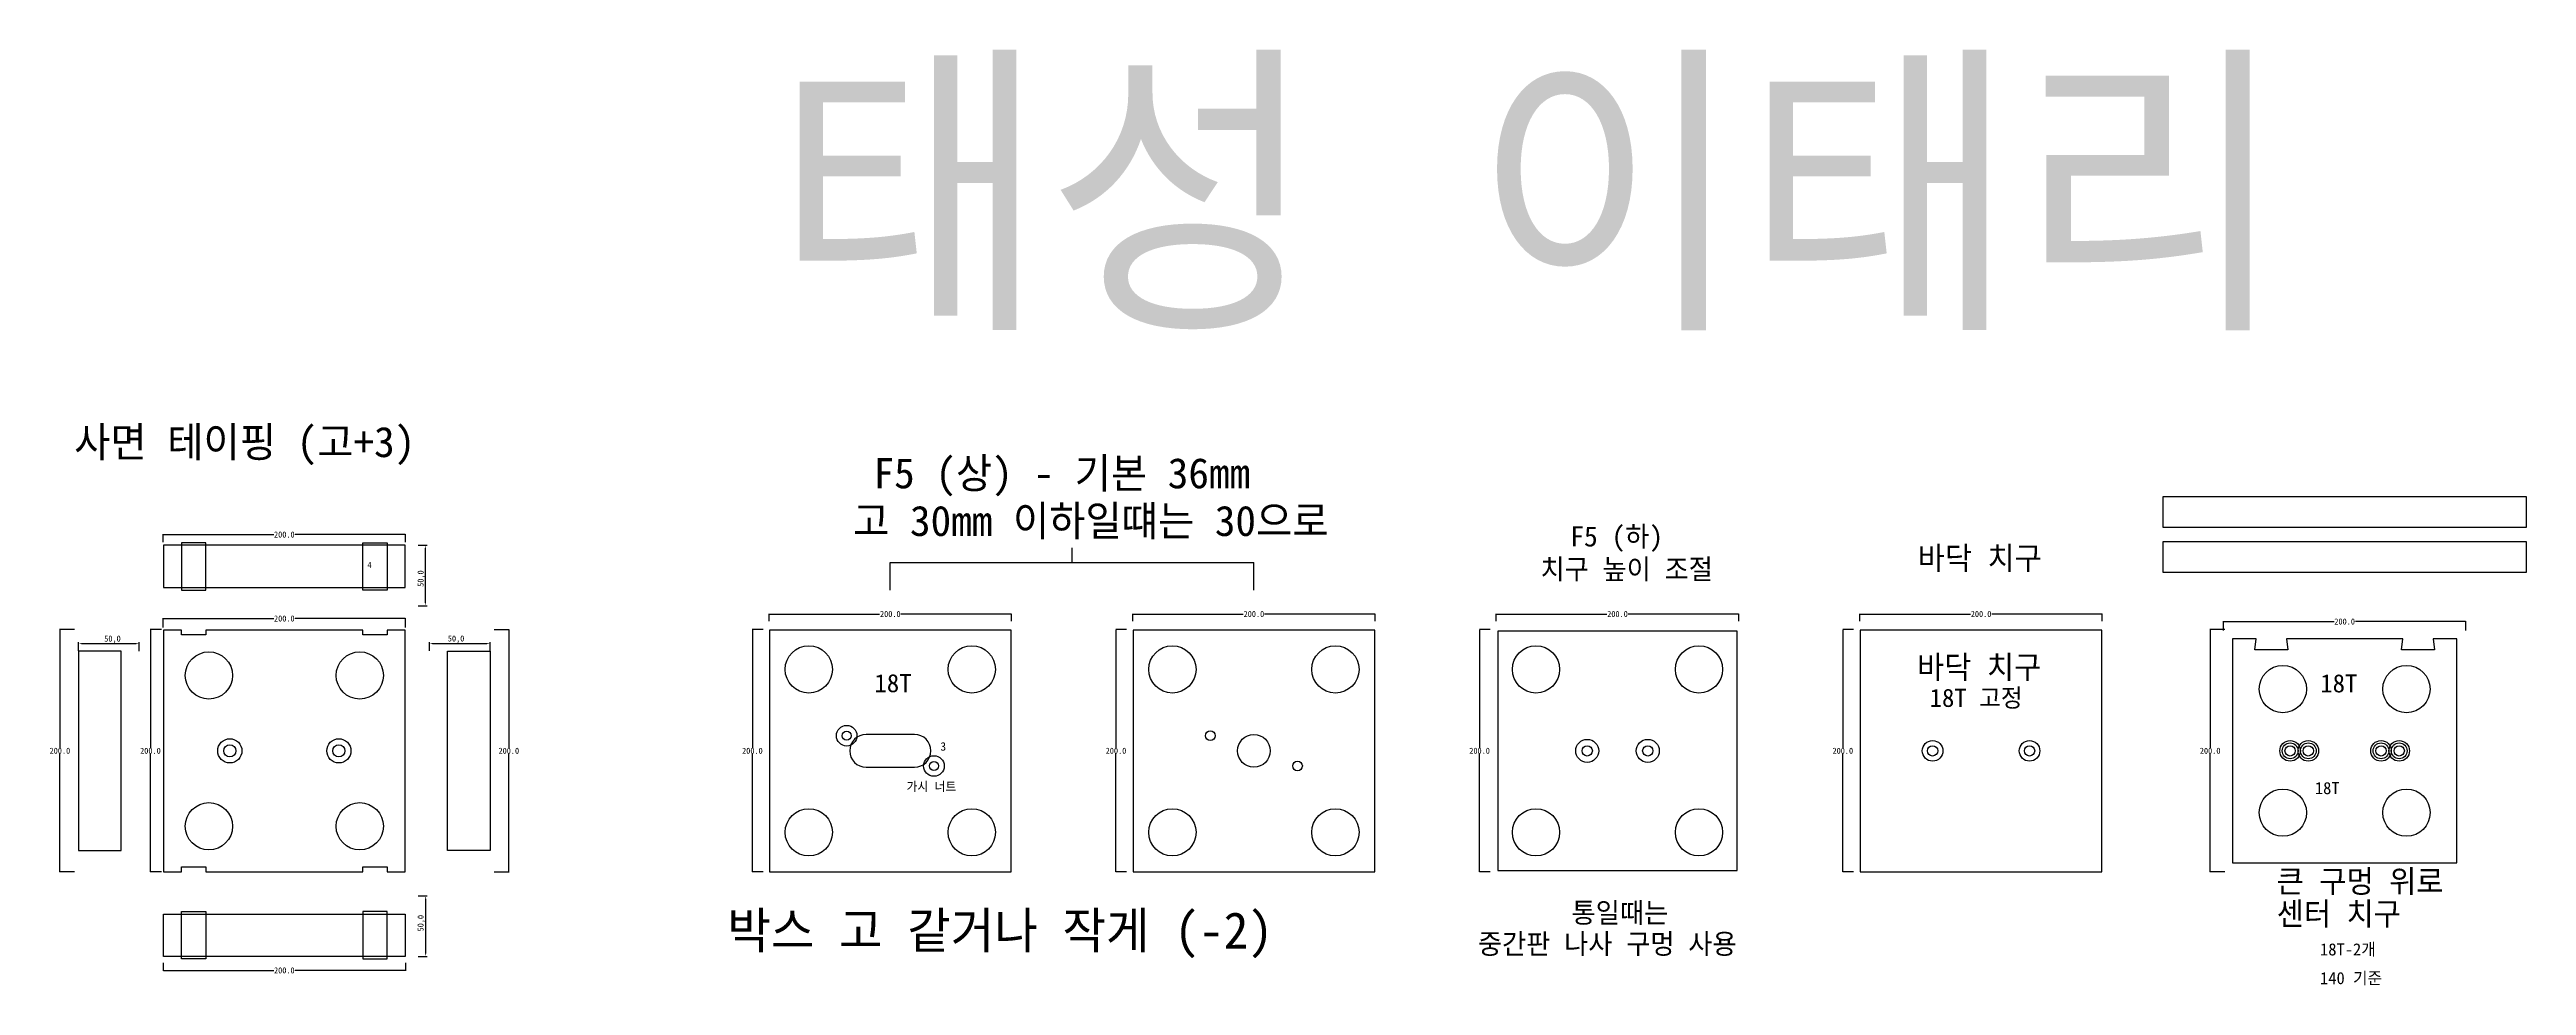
# Model space of a CAD drawing. Header units: millimetres. Extents: x 463 to 2506, y 228 to 1000.
import ezdxf

# ---------------------------------------------------------------- set-up
doc = ezdxf.new("R2010")
doc.units = ezdxf.units.MM
for name, color, linetype in [('TEXT', 7, 'Continuous'), ('볼트 구멍', 7, 'Continuous'), ('치구', 7, 'Continuous'), ('치수', 7, 'Continuous')]:
    doc.layers.add(name, color=color, linetype=linetype)
doc.dimstyles.new('ISO-25', dxfattribs={"dimtxt": 2.5, "dimasz": 2.5, "dimexe": 1.25, "dimexo": 0.625, "dimtad": 1, "dimtxsty": 'Standard', "dimcen": 2.5, "dimadec": 0, "dimazin": 0, "dimtfac": 1, "dimtmove": 0, "dimatfit": 3, "dimfxl": 0, "dimarcsym": 0})
doc.dimstyles.get("Standard").update_dxf_attribs({"dimtxt": 7, "dimasz": 0.18, "dimexe": 0.18, "dimexo": 0.0625, "dimgap": 0.09, "dimtad": 0, "dimtih": 1, "dimtoh": 1, "dimdec": 1, "dimzin": 0, "dimdsep": 46, "dimtxsty": 'Standard', "dimcen": 0.09, "dimadec": 0, "dimazin": 0, "dimtfac": 1, "dimtdec": 1, "dimtofl": 0, "dimtmove": 0, "dimatfit": 3, "dimfxl": 0, "dimtolj": 1, "dimtzin": 0, "dimarcsym": 0})

# ---------------------------------------------------------------- blocks, each defined once
blk = doc.blocks.new('*D22')
at = {"layer": 'Defpoints', "color": 0}
for p in [(486.6, 509.8), (486.6, 503.2), (536.6, 503.1)]:
    blk.add_point(p, dxfattribs=at)
at = {"layer": '치수', "color": 0, "lineweight": -2}
for p, q in [((486.6, 503.8), (486.6, 511.1)), ((536.6, 503.7), (536.6, 511.1)), ((534.1, 509.8), (489.1, 509.8))]:
    blk.add_line(p, q, dxfattribs=at)
at = {"layer": '치수', "color": 0}
for points in [[(489.1, 510.2), (489.1, 509.4), (486.6, 509.8)], [(534.1, 510.2), (534.1, 509.4), (536.6, 509.8)]]:
    blk.add_solid(points, dxfattribs=at)
at = {"layer": '치수', "color": 0, "insert": (514.6, 513.4), "char_height": 5, "attachment_point": 5}
blk.add_mtext('50,0', dxfattribs=at)
blk = doc.blocks.new('*D23')
at = {"layer": 'Defpoints', "color": 0}
for p in [(483.2, 521.4), (471.2, 321.4), (483.2, 321.4)]:
    blk.add_point(p, dxfattribs=at)
at = {"layer": '치수', "color": 0, "lineweight": -2}
for p, q in [((483.2, 521.4), (471, 521.4)), ((471.2, 521.2), (471.2, 423.9)), ((471.2, 321.5), (471.2, 418.8)), ((483.2, 321.4), (471, 321.4))]:
    blk.add_line(p, q, dxfattribs=at)
at = {"layer": '치수', "color": 0}
for points in [[(471.1, 521.2), (471.2, 521.2), (471.2, 521.4)], [(471.1, 321.5), (471.2, 321.5), (471.2, 321.4)]]:
    blk.add_solid(points, dxfattribs=at)
at = {"layer": '치수', "color": 0, "insert": (471.2, 421.4), "char_height": 5, "attachment_point": 5}
blk.add_mtext('\\A1;200.0', dxfattribs=at)
blk = doc.blocks.new('*D24')
at = {"layer": 'Defpoints', "color": 0}
for p in [(2156.4, 534.3), (1956.4, 528.5), (2156.4, 528.5)]:
    blk.add_point(p, dxfattribs=at)
at = {"layer": '치수', "color": 0, "lineweight": -2}
for p, q in [((1956.4, 528.5), (1956.4, 534.5)), ((1956.6, 534.3), (2047.6, 534.3)), ((2156.2, 534.3), (2065.2, 534.3)), ((2156.4, 528.5), (2156.4, 534.5))]:
    blk.add_line(p, q, dxfattribs=at)
at = {"layer": '치수', "color": 0}
for points in [[(1956.6, 534.4), (1956.6, 534.3), (1956.4, 534.3)], [(2156.2, 534.4), (2156.2, 534.3), (2156.4, 534.3)]]:
    blk.add_solid(points, dxfattribs=at)
at = {"layer": '치수', "color": 0, "insert": (2056.4, 534.3), "char_height": 5, "attachment_point": 5}
blk.add_mtext('\\A1;200.0', dxfattribs=at)
blk = doc.blocks.new('*D25')
at = {"layer": 'Defpoints', "color": 0}
for p in [(554.9, 521.4), (545.9, 321.4), (554.9, 321.4)]:
    blk.add_point(p, dxfattribs=at)
at = {"layer": '치수', "color": 0, "lineweight": -2}
for p, q in [((554.9, 521.4), (545.7, 521.4)), ((545.9, 521.2), (545.9, 423.9)), ((545.9, 321.5), (545.9, 418.8)), ((554.9, 321.4), (545.7, 321.4))]:
    blk.add_line(p, q, dxfattribs=at)
at = {"layer": '치수', "color": 0}
for points in [[(545.8, 521.2), (545.9, 521.2), (545.9, 521.4)], [(545.8, 321.5), (545.9, 321.5), (545.9, 321.4)]]:
    blk.add_solid(points, dxfattribs=at)
at = {"layer": '치수', "color": 0, "insert": (545.9, 421.4), "char_height": 5, "attachment_point": 5}
blk.add_mtext('\\A1;200.0', dxfattribs=at)
blk = doc.blocks.new('*D26')
at = {"layer": 'Defpoints', "color": 0}
for p in [(1051.5, 521.4), (1042.6, 321.4), (1051.5, 321.4)]:
    blk.add_point(p, dxfattribs=at)
at = {"layer": '치수', "color": 0, "lineweight": -2}
for p, q in [((1051.4, 521.4), (1042.4, 521.4)), ((1042.6, 521.2), (1042.6, 423.9)), ((1042.6, 321.5), (1042.6, 418.8)), ((1051.4, 321.4), (1042.4, 321.4))]:
    blk.add_line(p, q, dxfattribs=at)
at = {"layer": '치수', "color": 0}
for points in [[(1042.6, 521.2), (1042.6, 521.2), (1042.6, 521.4)], [(1042.6, 321.5), (1042.6, 321.5), (1042.6, 321.4)]]:
    blk.add_solid(points, dxfattribs=at)
at = {"layer": '치수', "color": 0, "insert": (1042.6, 421.4), "char_height": 5, "attachment_point": 5}
blk.add_mtext('\\A1;200.0', dxfattribs=at)
blk = doc.blocks.new('*D27')
at = {"layer": 'Defpoints', "color": 0}
for p in [(829.5, 521.4), (829.5, 321.4), (841.6, 321.4)]:
    blk.add_point(p, dxfattribs=at)
at = {"layer": '치수', "color": 0, "lineweight": -2}
for p, q in [((829.6, 521.4), (841.8, 521.4)), ((841.6, 521.2), (841.6, 423.9)), ((841.6, 321.5), (841.6, 418.8)), ((829.6, 321.4), (841.8, 321.4))]:
    blk.add_line(p, q, dxfattribs=at)
at = {"layer": '치수', "color": 0}
for points in [[(841.6, 521.2), (841.6, 521.2), (841.6, 521.4)], [(841.6, 321.5), (841.6, 321.5), (841.6, 321.4)]]:
    blk.add_solid(points, dxfattribs=at)
at = {"layer": '치수', "color": 0, "insert": (841.6, 421.4), "char_height": 5, "attachment_point": 5}
blk.add_mtext('\\A1;200.0', dxfattribs=at)
blk = doc.blocks.new('*D28')
at = {"layer": 'Defpoints', "color": 0}
for p in [(556.4, 246.5), (756.4, 246.5), (756.4, 240.1)]:
    blk.add_point(p, dxfattribs=at)
at = {"layer": '치수', "color": 0, "lineweight": -2}
for p, q in [((556.4, 246.4), (556.4, 239.9)), ((756.4, 246.4), (756.4, 239.9)), ((556.6, 240.1), (647.6, 240.1)), ((756.2, 240.1), (665.2, 240.1))]:
    blk.add_line(p, q, dxfattribs=at)
at = {"layer": '치수', "color": 0}
for points in [[(556.6, 240.1), (556.6, 240.1), (556.4, 240.1)], [(756.2, 240.1), (756.2, 240.1), (756.4, 240.1)]]:
    blk.add_solid(points, dxfattribs=at)
at = {"layer": '치수', "color": 0, "insert": (656.4, 240.1), "char_height": 5, "attachment_point": 5}
blk.add_mtext('\\A1;200.0', dxfattribs=at)
blk = doc.blocks.new('*D29')
at = {"layer": 'Defpoints', "color": 0}
for p in [(766.1, 301.6), (766.1, 251.6), (773, 251.6)]:
    blk.add_point(p, dxfattribs=at)
at = {"layer": '치수', "color": 0, "lineweight": -2}
for p, q in [((766.7, 301.6), (774.2, 301.6)), ((773, 299.1), (773, 254.1)), ((766.7, 251.6), (774.2, 251.6))]:
    blk.add_line(p, q, dxfattribs=at)
at = {"layer": '치수', "color": 0}
for points in [[(772.6, 299.1), (773.4, 299.1), (773, 301.6)], [(772.6, 254.1), (773.4, 254.1), (773, 251.6)]]:
    blk.add_solid(points, dxfattribs=at)
at = {"layer": '치수', "color": 0, "insert": (769.4, 279.1), "char_height": 5, "attachment_point": 5, "rotation": 90}
blk.add_mtext('50,0', dxfattribs=at)
blk = doc.blocks.new('*D30')
at = {"layer": 'Defpoints', "color": 0}
for p in [(556.4, 523.2), (756.4, 530.6), (756.4, 523.2)]:
    blk.add_point(p, dxfattribs=at)
at = {"layer": '치수', "color": 0, "lineweight": -2}
for p, q in [((556.4, 523.2), (556.4, 530.8)), ((556.6, 530.6), (647.6, 530.6)), ((756.2, 530.6), (665.2, 530.6)), ((756.4, 523.2), (756.4, 530.8))]:
    blk.add_line(p, q, dxfattribs=at)
at = {"layer": '치수', "color": 0}
for points in [[(556.6, 530.6), (556.6, 530.5), (556.4, 530.6)], [(756.2, 530.6), (756.2, 530.5), (756.4, 530.6)]]:
    blk.add_solid(points, dxfattribs=at)
at = {"layer": '치수', "color": 0, "insert": (656.4, 530.6), "char_height": 5, "attachment_point": 5}
blk.add_mtext('\\A1;200.0', dxfattribs=at)
blk = doc.blocks.new('*D31')
at = {"layer": 'Defpoints', "color": 0}
for p in [(556.4, 593.5), (756.4, 599.9), (756.4, 593.5)]:
    blk.add_point(p, dxfattribs=at)
at = {"layer": '치수', "color": 0, "lineweight": -2}
for p, q in [((556.4, 593.6), (556.4, 600.1)), ((556.6, 599.9), (647.6, 599.9)), ((756.2, 599.9), (665.2, 599.9)), ((756.4, 593.6), (756.4, 600.1))]:
    blk.add_line(p, q, dxfattribs=at)
at = {"layer": '치수', "color": 0}
for points in [[(556.6, 600), (556.6, 599.9), (556.4, 599.9)], [(756.2, 600), (756.2, 599.9), (756.4, 599.9)]]:
    blk.add_solid(points, dxfattribs=at)
at = {"layer": '치수', "color": 0, "insert": (656.4, 599.9), "char_height": 5, "attachment_point": 5}
blk.add_mtext('\\A1;200.0', dxfattribs=at)
blk = doc.blocks.new('*D32')
at = {"layer": 'Defpoints', "color": 0}
for p in [(776.1, 503.2), (826.1, 509.9), (826.1, 503.2)]:
    blk.add_point(p, dxfattribs=at)
at = {"layer": '치수', "color": 0, "lineweight": -2}
for p, q in [((776.1, 503.8), (776.1, 511.2)), ((826.1, 503.8), (826.1, 511.2)), ((778.6, 509.9), (823.6, 509.9))]:
    blk.add_line(p, q, dxfattribs=at)
at = {"layer": '치수', "color": 0}
for points in [[(778.6, 510.3), (778.6, 509.5), (776.1, 509.9)], [(823.6, 510.3), (823.6, 509.5), (826.1, 509.9)]]:
    blk.add_solid(points, dxfattribs=at)
at = {"layer": '치수', "color": 0, "insert": (798.1, 513.5), "char_height": 5, "attachment_point": 5}
blk.add_mtext('50,0', dxfattribs=at)
blk = doc.blocks.new('*D33')
at = {"layer": 'Defpoints', "color": 0}
for p in [(766.1, 591.1), (773, 591.1), (766.1, 541.1)]:
    blk.add_point(p, dxfattribs=at)
at = {"layer": '치수', "color": 0, "lineweight": -2}
for p, q in [((766.7, 591.1), (774.2, 591.1)), ((773, 543.6), (773, 588.6)), ((766.7, 541.1), (774.2, 541.1))]:
    blk.add_line(p, q, dxfattribs=at)
at = {"layer": '치수', "color": 0}
for points in [[(772.6, 588.6), (773.4, 588.6), (773, 591.1)], [(772.6, 543.6), (773.4, 543.6), (773, 541.1)]]:
    blk.add_solid(points, dxfattribs=at)
at = {"layer": '치수', "color": 0, "insert": (769.4, 563.6), "char_height": 5, "attachment_point": 5, "rotation": 90}
blk.add_mtext('50,0', dxfattribs=at)
blk = doc.blocks.new('*D34')
at = {"layer": 'Defpoints', "color": 0}
for p in [(1256.4, 534.3), (1056.4, 528.5), (1256.4, 528.5)]:
    blk.add_point(p, dxfattribs=at)
at = {"layer": '치수', "color": 0, "lineweight": -2}
for p, q in [((1056.4, 528.5), (1056.4, 534.5)), ((1056.6, 534.3), (1147.6, 534.3)), ((1256.2, 534.3), (1165.2, 534.3)), ((1256.4, 528.5), (1256.4, 534.5))]:
    blk.add_line(p, q, dxfattribs=at)
at = {"layer": '치수', "color": 0}
for points in [[(1056.6, 534.4), (1056.6, 534.3), (1056.4, 534.3)], [(1256.2, 534.4), (1256.2, 534.3), (1256.4, 534.3)]]:
    blk.add_solid(points, dxfattribs=at)
at = {"layer": '치수', "color": 0, "insert": (1156.4, 534.3), "char_height": 5, "attachment_point": 5}
blk.add_mtext('\\A1;200.0', dxfattribs=at)
blk = doc.blocks.new('*D35')
at = {"layer": 'Defpoints', "color": 0}
for p in [(1951.3, 521.4), (1942.3, 321.4), (1951.3, 321.4)]:
    blk.add_point(p, dxfattribs=at)
at = {"layer": '치수', "color": 0, "lineweight": -2}
for p, q in [((1951.2, 521.4), (1942.2, 521.4)), ((1942.3, 521.2), (1942.3, 423.9)), ((1942.3, 321.5), (1942.3, 418.8)), ((1951.2, 321.4), (1942.2, 321.4))]:
    blk.add_line(p, q, dxfattribs=at)
at = {"layer": '치수', "color": 0}
for points in [[(1942.3, 521.2), (1942.4, 521.2), (1942.3, 521.4)], [(1942.3, 321.5), (1942.4, 321.5), (1942.3, 321.4)]]:
    blk.add_solid(points, dxfattribs=at)
at = {"layer": '치수', "color": 0, "insert": (1942.3, 421.4), "char_height": 5, "attachment_point": 5}
blk.add_mtext('\\A1;200.0', dxfattribs=at)
blk = doc.blocks.new('*D36')
at = {"layer": 'Defpoints', "color": 0}
for p in [(1351.5, 521.4), (1342.6, 321.4), (1351.5, 321.4)]:
    blk.add_point(p, dxfattribs=at)
at = {"layer": '치수', "color": 0, "lineweight": -2}
for p, q in [((1351.4, 521.4), (1342.4, 521.4)), ((1342.6, 521.2), (1342.6, 423.9)), ((1342.6, 321.5), (1342.6, 418.8)), ((1351.4, 321.4), (1342.4, 321.4))]:
    blk.add_line(p, q, dxfattribs=at)
at = {"layer": '치수', "color": 0}
for points in [[(1342.6, 521.2), (1342.6, 521.2), (1342.6, 521.4)], [(1342.6, 321.5), (1342.6, 321.5), (1342.6, 321.4)]]:
    blk.add_solid(points, dxfattribs=at)
at = {"layer": '치수', "color": 0, "insert": (1342.6, 421.4), "char_height": 5, "attachment_point": 5}
blk.add_mtext('\\A1;200.0', dxfattribs=at)
blk = doc.blocks.new('*D37')
at = {"layer": 'Defpoints', "color": 0}
for p in [(1651.5, 521.4), (1642.6, 321.4), (1651.5, 321.4)]:
    blk.add_point(p, dxfattribs=at)
at = {"layer": '치수', "color": 0, "lineweight": -2}
for p, q in [((1651.4, 521.4), (1642.4, 521.4)), ((1642.6, 521.2), (1642.6, 423.9)), ((1642.6, 321.5), (1642.6, 418.8)), ((1651.4, 321.4), (1642.4, 321.4))]:
    blk.add_line(p, q, dxfattribs=at)
at = {"layer": '치수', "color": 0}
for points in [[(1642.6, 521.2), (1642.6, 521.2), (1642.6, 521.4)], [(1642.6, 321.5), (1642.6, 321.5), (1642.6, 321.4)]]:
    blk.add_solid(points, dxfattribs=at)
at = {"layer": '치수', "color": 0, "insert": (1642.6, 421.4), "char_height": 5, "attachment_point": 5}
blk.add_mtext('\\A1;200.0', dxfattribs=at)
blk = doc.blocks.new('*D38')
at = {"layer": 'Defpoints', "color": 0}
for p in [(1856.4, 534.3), (1656.4, 528.5), (1856.4, 528.5)]:
    blk.add_point(p, dxfattribs=at)
at = {"layer": '치수', "color": 0, "lineweight": -2}
for p, q in [((1656.4, 528.5), (1656.4, 534.5)), ((1656.6, 534.3), (1747.6, 534.3)), ((1856.2, 534.3), (1765.2, 534.3)), ((1856.4, 528.5), (1856.4, 534.5))]:
    blk.add_line(p, q, dxfattribs=at)
at = {"layer": '치수', "color": 0}
for points in [[(1656.6, 534.4), (1656.6, 534.3), (1656.4, 534.3)], [(1856.2, 534.4), (1856.2, 534.3), (1856.4, 534.3)]]:
    blk.add_solid(points, dxfattribs=at)
at = {"layer": '치수', "color": 0, "insert": (1756.4, 534.3), "char_height": 5, "attachment_point": 5}
blk.add_mtext('\\A1;200.0', dxfattribs=at)
blk = doc.blocks.new('*D39')
at = {"layer": 'Defpoints', "color": 0}
for p in [(1556.4, 534.3), (1356.4, 528.5), (1556.4, 528.5)]:
    blk.add_point(p, dxfattribs=at)
at = {"layer": '치수', "color": 0, "lineweight": -2}
for p, q in [((1356.4, 528.5), (1356.4, 534.5)), ((1356.6, 534.3), (1447.6, 534.3)), ((1556.2, 534.3), (1465.2, 534.3)), ((1556.4, 528.5), (1556.4, 534.5))]:
    blk.add_line(p, q, dxfattribs=at)
at = {"layer": '치수', "color": 0}
for points in [[(1356.6, 534.4), (1356.6, 534.3), (1356.4, 534.3)], [(1556.2, 534.4), (1556.2, 534.3), (1556.4, 534.3)]]:
    blk.add_solid(points, dxfattribs=at)
at = {"layer": '치수', "color": 0, "insert": (1456.4, 534.3), "char_height": 5, "attachment_point": 5}
blk.add_mtext('\\A1;200.0', dxfattribs=at)
blk = doc.blocks.new('*D40')
at = {"layer": 'Defpoints', "color": 0}
for p in [(2257.4, 521.4), (2245.4, 321.4), (2257.4, 321.4)]:
    blk.add_point(p, dxfattribs=at)
at = {"layer": '치수', "color": 0, "lineweight": -2}
for p, q in [((2257.4, 521.4), (2245.2, 521.4)), ((2245.4, 521.2), (2245.4, 423.9)), ((2245.4, 321.5), (2245.4, 418.8)), ((2257.4, 321.4), (2245.2, 321.4))]:
    blk.add_line(p, q, dxfattribs=at)
at = {"layer": '치수', "color": 0}
for points in [[(2245.3, 521.2), (2245.4, 521.2), (2245.4, 521.4)], [(2245.3, 321.5), (2245.4, 321.5), (2245.4, 321.4)]]:
    blk.add_solid(points, dxfattribs=at)
at = {"layer": '치수', "color": 0, "insert": (2245.4, 421.4), "char_height": 5, "attachment_point": 5}
blk.add_mtext('\\A1;200.0', dxfattribs=at)
blk = doc.blocks.new('*D41')
at = {"layer": 'Defpoints', "color": 0}
for p in [(2256.4, 520.7), (2456.4, 528.1), (2456.4, 520.7)]:
    blk.add_point(p, dxfattribs=at)
at = {"layer": '치수', "color": 0, "lineweight": -2}
for p, q in [((2256.4, 520.7), (2256.4, 528.3)), ((2256.6, 528.1), (2347.6, 528.1)), ((2456.2, 528.1), (2365.2, 528.1)), ((2456.4, 520.7), (2456.4, 528.3))]:
    blk.add_line(p, q, dxfattribs=at)
at = {"layer": '치수', "color": 0}
for points in [[(2256.6, 528.1), (2256.6, 528), (2256.4, 528.1)], [(2456.2, 528.1), (2456.2, 528), (2456.4, 528.1)]]:
    blk.add_solid(points, dxfattribs=at)
at = {"layer": '치수', "color": 0, "insert": (2356.4, 528.1), "char_height": 5, "attachment_point": 5}
blk.add_mtext('\\A1;200.0', dxfattribs=at)

msp = doc.modelspace()

# ---------------------------------------------------------------- linework, layer by layer
at = {"layer": 'TEXT', "color": 1}
for p, q in [((1156.39, 576.89), (1456.39, 576.89)), ((1156.39, 554.02), (1156.39, 576.89)), ((1306.39, 576.89), (1306.39, 588.92)), ((1456.39, 554.02), (1456.39, 576.89))]:
    msp.add_line(p, q, dxfattribs=at)
at = {"layer": '볼트 구멍', "color": 3}
msp.add_lwpolyline([(1136.39, 407.86), (1176.39, 407.86, 1), (1176.39, 434.86), (1136.39, 434.86, 1)], format="xyb", close=True, dxfattribs=at)
at = {"layer": '볼트 구멍', "color": 2}
for centre in [(611.39, 421.36), (701.39, 421.36)]:
    msp.add_circle(centre, 10, dxfattribs=at)
at = {"layer": '볼트 구멍', "color": 1}
for centre, radius in [((1120.39, 433.86), 8.5), ((2326.39, 421.36), 8.5), ((2386.39, 421.36), 8.5), ((1192.39, 408.86), 8.5), ((2326.39, 421.36), 4.25), ((2386.39, 421.36), 4.25)]:
    msp.add_circle(centre, radius, dxfattribs=at)
at = {"layer": '볼트 구멍', "color": 3}
for centre, radius in [((1120.39, 433.86), 3.75), ((1420.39, 433.86), 4), ((1456.39, 421.36), 13.5), ((2311.39, 421.36), 8.5), ((2401.39, 421.36), 8.5), ((611.39, 421.36), 5), ((701.39, 421.36), 5), ((1192.39, 408.86), 3.75), ((1492.39, 408.86), 4), ((1731.39, 421.36), 4.25), ((1781.39, 421.36), 4.25), ((2016.39, 421.36), 4.25), ((2096.39, 421.36), 4.25), ((2311.39, 421.36), 4.25), ((2401.39, 421.36), 4.25)]:
    msp.add_circle(centre, radius, dxfattribs=at)
at = {"layer": '볼트 구멍', "color": 6}
for centre, radius in [((1731.39, 421.36), 9.5), ((1781.39, 421.36), 9.5), ((2016.39, 421.36), 8.5), ((2096.39, 421.36), 8.5), ((2311.39, 421.36), 6.5), ((2326.39, 421.36), 6.5), ((2386.39, 421.36), 6.5), ((2401.39, 421.36), 6.5)]:
    msp.add_circle(centre, radius, dxfattribs=at)
at = {"layer": '치구'}
for points in [[(2506.39, 630.96), (2206.39, 630.96), (2206.39, 605.96), (2506.39, 605.96)], [(2506.39, 593.9), (2206.39, 593.9), (2206.39, 568.9), (2506.39, 568.9)], [(556.64, 556.11), (756.14, 556.11), (756.14, 591.11), (556.64, 591.11)], [(556.64, 321.61), (571.64, 321.61), (571.64, 325.61), (591.64, 325.61), (591.64, 321.61), (721.14, 321.61), (721.14, 325.61), (741.14, 325.61), (741.14, 321.61), (756.14, 321.61), (756.14, 521.11), (741.14, 521.11), (741.14, 517.11), (721.14, 517.11), (721.14, 521.11), (591.64, 521.11), (591.64, 517.11), (571.64, 517.11), (571.64, 521.11), (556.64, 521.11)], [(1056.64, 521.11), (1056.64, 321.61), (1256.14, 321.61), (1256.14, 521.11)], [(1356.64, 521.11), (1356.64, 321.61), (1556.14, 321.61), (1556.14, 521.11)], [(1657.64, 520.11), (1657.64, 322.61), (1855.14, 322.61), (1855.14, 520.11)], [(1956.64, 521.11), (1956.64, 321.61), (2156.14, 321.61), (2156.14, 521.11)], [(2308.39, 513.86), (2309.39, 504.86), (2282.39, 504.86), (2283.39, 513.86), (2263.89, 513.86), (2263.89, 328.86), (2448.89, 328.86), (2448.89, 513.86), (2429.39, 513.86), (2430.39, 504.86), (2403.39, 504.86), (2404.39, 513.86)], [(521.64, 503.71), (486.64, 503.71), (486.64, 339.01), (521.64, 339.01)], [(791.14, 503.71), (826.14, 503.71), (826.14, 339.01), (791.14, 339.01)], [(556.64, 286.61), (756.14, 286.61), (756.14, 251.61), (556.64, 251.61)]]:
    msp.add_lwpolyline(points, close=True, dxfattribs=at)
at = {"layer": '치구', "color": 1}
for points in [[(571.64, 554.11), (591.64, 554.11), (591.64, 593.1), (571.64, 593.1)], [(741.14, 554.11), (721.14, 554.11), (721.14, 593.1), (741.14, 593.1)], [(571.64, 288.61), (591.64, 288.61), (591.64, 249.61), (571.64, 249.61)], [(741.14, 288.61), (721.14, 288.61), (721.14, 249.61), (741.14, 249.61)]]:
    msp.add_lwpolyline(points, close=True, dxfattribs=at)
at = {"layer": '치구'}
for centre in [(594.14, 483.61), (718.64, 483.61), (1089.14, 488.61), (1223.64, 488.61), (1389.14, 488.61), (1523.64, 488.61), (1689.14, 488.61), (1823.64, 488.61), (2305.39, 472.36), (2407.39, 472.36), (2305.39, 370.36), (2407.39, 370.36), (594.14, 359.11), (718.64, 359.11), (1089.14, 354.11), (1223.64, 354.11), (1389.14, 354.11), (1523.64, 354.11), (1689.14, 354.11), (1823.64, 354.11)]:
    msp.add_circle(centre, 19.5, dxfattribs=at)

# ---------------------------------------------------------------- texts
at = {"layer": 'TEXT', "color": 3, "linetype": 'Continuous'}
msp.add_text('태성 이태리', height=187.5, dxfattribs=at).set_placement((1060.72, 788.82))
at = {"layer": 'TEXT', "linetype": 'Continuous'}
for s, height, p in [('사면 테이핑 (고+3)', 25, (483, 663.87)), ('F5 (하) ', 16.667, (1717.43, 590.07)), ('치구 높이 조절', 16.667, (1692.83, 563)), ('바닥 치구', 18.75, (2004.07, 571.12))]:
    msp.add_text(s, height=height, dxfattribs=at).set_placement(p)
at = {"layer": 'TEXT', "color": 1, "linetype": 'Continuous'}
for s, height, p in [('F5 (상) - 기본 36mm', 25, (1142.53, 638.1)), ('큰 구멍 위로 ', 18.75, (2300.3, 304.28)), ('센터 치구', 18.75, (2300.3, 277.5))]:
    msp.add_text(s, height=height, dxfattribs=at).set_placement(p)
at = {"layer": 'TEXT', "color": 2, "linetype": 'Continuous'}
msp.add_text('고 30mm 이하일떄는 30으로', height=25, dxfattribs=at).set_placement((1125.68, 598.74))
at = {"layer": 'TEXT', "color": 1}
for s, height, p in [('4', 5, (724.96, 572.41)), ('18T', 15, (1143.3, 469.78)), ('18T', 15, (2336.26, 469.63)), ('3', 7, (1197.69, 421.5)), ('가시 너트', 7.5, (1169.83, 388.19)), ('18T', 10, (2331.82, 385.64)), ('박스 고 같거나 작게 (-2)', 30, (1021.94, 258.16)), ('18T-2개', 10, (2336.06, 252.48)), ('140 기준', 10, (2336.06, 228.73))]:
    msp.add_text(s, height=height, dxfattribs=at).set_placement(p)
at = {"layer": 'TEXT', "color": 6, "linetype": 'Continuous'}
for s, height, p in [('바닥 치구', 18.75, (2003.59, 481.15)), ('통일때는', 16.667, (1718.48, 279.45)), ('중간판 나사 구멍 사용', 16.6667, (1641.23, 253.72))]:
    msp.add_text(s, height=height, dxfattribs=at).set_placement(p)
at = {"layer": 'TEXT', "color": 6}
msp.add_text('18T 고정', height=15, dxfattribs=at).set_placement((2013.94, 457.64))

# ---------------------------------------------------------------- dimensions: what is measured, and where the dimension line sits
at = {"layer": '치수', "color": 4}
for base, p1, p2, dimstyle, override, picture, middle in [((756.39, 599.93), (556.39, 593.53), (756.39, 593.53), 'Standard', {"dimtxt": 5}, '*D31', (656.39, 599.93)), ((826.14, 509.93), (776.14, 503.16), (826.14, 503.16), 'ISO-25', {"dimtxt": 5, "dimdec": 1, "dimzin": 0, "dimtdec": 1}, '*D32', (798.14, 509.93)), ((756.39, 240.1), (556.39, 246.49), (756.39, 246.49), 'Standard', {"dimtxt": 5}, '*D28', (656.39, 240.1))]:
    dim = msp.add_linear_dim(base=base, p1=p1, p2=p2, dimstyle=dimstyle, override=override, dxfattribs=at)
    dim.commit()
    dim.dimension.update_dxf_attribs({"geometry": picture, "text_midpoint": middle, "dimtype": 160})
for base, p1, p2, angle, picture, middle in [((772.97, 591.11), (766.07, 541.11), (766.07, 591.11), 90, '*D33', (772.97, 563.61)), ((486.64, 509.83), (536.64, 503.06), (486.64, 503.16), 180, '*D22', (514.64, 509.83)), ((772.97, 251.61), (766.07, 301.61), (766.07, 251.61), 270, '*D29', (772.97, 279.11))]:
    dim = msp.add_linear_dim(base=base, p1=p1, p2=p2, angle=angle, dimstyle='ISO-25', override={"dimtxt": 5, "dimdec": 1, "dimzin": 0, "dimtdec": 1}, dxfattribs=at)
    dim.commit()
    dim.dimension.update_dxf_attribs({"geometry": picture, "text_midpoint": middle, "dimtype": 160})
for base, p1, p2, picture, middle in [((756.39, 530.58), (556.39, 523.18), (756.39, 523.18), '*D30', (656.39, 530.58)), ((1256.39, 534.35), (1056.39, 528.46), (1256.39, 528.46), '*D34', (1156.39, 534.35)), ((1556.39, 534.35), (1356.39, 528.46), (1556.39, 528.46), '*D39', (1456.39, 534.35)), ((1856.39, 534.35), (1656.39, 528.46), (1856.39, 528.46), '*D38', (1756.39, 534.35)), ((2156.39, 534.35), (1956.39, 528.46), (2156.39, 528.46), '*D24', (2056.39, 534.35)), ((2456.39, 528.08), (2256.39, 520.68), (2456.39, 520.68), '*D41', (2356.39, 528.08))]:
    dim = msp.add_linear_dim(base=base, p1=p1, p2=p2, dimstyle='Standard', override={"dimtxt": 5}, dxfattribs=at)
    dim.commit()
    dim.dimension.update_dxf_attribs({"geometry": picture, "text_midpoint": middle})
for base, p1, p2, picture, middle in [((471.18, 321.36), (483.25, 521.36), (483.25, 321.36), '*D23', (471.18, 421.36)), ((545.86, 321.36), (554.93, 521.36), (554.93, 321.36), '*D25', (545.86, 421.36)), ((841.61, 321.36), (829.54, 521.36), (829.54, 321.36), '*D27', (841.61, 421.36)), ((1042.6, 321.36), (1051.5, 521.36), (1051.5, 321.36), '*D26', (1042.6, 421.36)), ((1342.6, 321.36), (1351.5, 521.36), (1351.5, 321.36), '*D36', (1342.6, 421.36)), ((1642.6, 321.36), (1651.5, 521.36), (1651.5, 321.36), '*D37', (1642.6, 421.36)), ((1942.35, 321.36), (1951.25, 521.36), (1951.25, 321.36), '*D35', (1942.35, 421.36)), ((2245.36, 321.36), (2257.43, 521.36), (2257.43, 321.36), '*D40', (2245.36, 421.36))]:
    dim = msp.add_linear_dim(base=base, p1=p1, p2=p2, angle=90, dimstyle='Standard', override={"dimtxt": 5}, dxfattribs=at)
    dim.commit()
    dim.dimension.update_dxf_attribs({"geometry": picture, "text_midpoint": middle})

doc.saveas('drawing.dxf')
